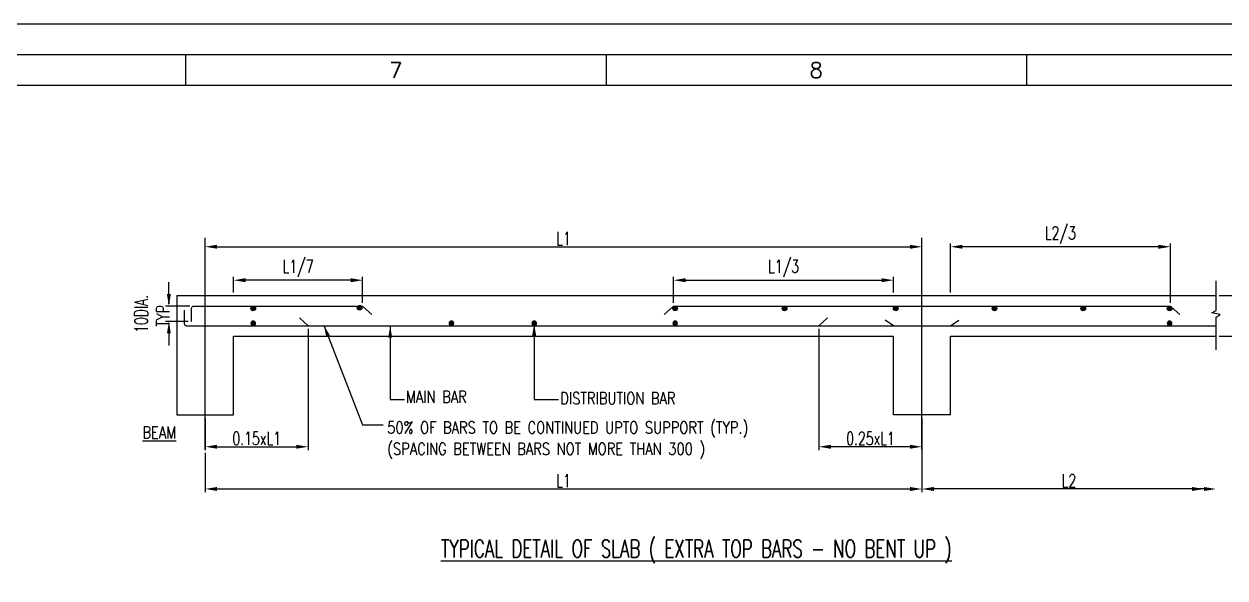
# Model space of a CAD drawing. Extents: x 489124 to 794428, y -356295 to -29813.
# Drawn here: x 567192 to 594790, y -190999 to -178265 of the extents above; entities that cross this region are included whole.
import ezdxf
from ezdxf.enums import TextEntityAlignment as Align

# ---------------------------------------------------------------- set-up
doc = ezdxf.new("R2010")
doc.units = 0
doc.header["$LTSCALE"] = 500
doc.header["$MEASUREMENT"] = 0
doc.linetypes.add('CENTER2', pattern=[1.125, 0.75, -0.125, 0.125, -0.125])
doc.layers.get('DEFPOINTS').update_dxf_attribs({"color": 4})
for name, color, linetype in [('BEAM', 4, 'Continuous'), ('col & circal', 8, 'CENTER2'), ('CUTOUT2', 9, 'Continuous'), ('DIM', 5, 'Continuous'), ('DIST.', 2, 'Continuous'), ('PNA', 10, 'Continuous'), ('STEEL', 6, 'Continuous'), ('TXT', 4, 'Continuous')]:
    doc.layers.add(name, color=color, linetype=linetype)
doc.layers.add('HEADING-TXT', color=1, linetype='Continuous', lineweight=25)
doc.styles.add('ROMANS', font='r.shx', dxfattribs={"width": 0.7, "bigfont": 'bigfont.shx'})
doc.styles.add('ROMENT', font='r.shx', dxfattribs={"bigfont": 'bigfont.shx'})
doc.dimstyles.new('Copy of INT2TIMES', dxfattribs={"dimtxt": 300, "dimasz": 275, "dimexe": 75, "dimexo": 75, "dimgap": 40, "dimtad": 1, "dimdec": 0, "dimlfac": 0.5, "dimrnd": 5, "dimzin": 0, "dimdsep": 46, "dimtxsty": 'ROMANS', "dimcen": -1, "dimclrd": 5, "dimclre": 5, "dimclrt": 4, "dimadec": 0, "dimazin": 0, "dimtfac": 1, "dimtdec": 0, "dimtix": 1, "dimtofl": 0, "dimtmove": 2, "dimatfit": 3, "dimfxl": 0, "dimtolj": 1, "dimtzin": 0, "dimarcsym": 0})

# ---------------------------------------------------------------- blocks, each defined once
blk = doc.blocks.new('A1')
at = {"flags": 128}
blk.add_lwpolyline([(0, 0), (82779, 0), (82779, 58231), (0, 58231)], close=True, dxfattribs=at)
at = {"layer": 'PNA'}
for p, q in [((41389, 57739), (41389, 57247)), ((48124, 57739), (48124, 57247)), ((54858, 57739), (54858, 57247))]:
    blk.add_line(p, q, dxfattribs=at)
at = {"layer": 'PNA', "color": 1}
for points in [[(984, 492), (82287, 492), (82287, 57739), (984, 57739)], [(1969, 984), (81794, 984), (81794, 57247), (1969, 57247)]]:
    blk.add_lwpolyline(points, close=True, dxfattribs=at)
at = {"layer": 'PNA', "style": 'ROMANS'}
for s, p in [('7', (44757, 57493)), ('8', (51491, 57493))]:
    blk.add_text(s, height=246, dxfattribs=at).set_placement(p, align=Align.MIDDLE)
blk = doc.blocks.new('A$C7CAC1C9F')
at = {"layer": 'DIST.'}
h = blk.add_hatch(color=2, dxfattribs=at)
edge = h.paths.add_edge_path()
edge.add_ellipse((22, 22), major_axis=(-15.9, 15.9), ratio=1, start_angle=225, end_angle=225)
at = {"layer": 'DIST.', "color": 2}
blk.add_ellipse((22, 22), major_axis=(-15.9, 15.9), ratio=1, start_param=3.926991, end_param=10.210176, dxfattribs=at)
blk = doc.blocks.new('*D698')
at = {"layer": 'DEFPOINTS', "color": 0, "ltscale": 2}
for p in [(572008, -184154), (572008, -184508), (574973, -184749)]:
    blk.add_point(p, dxfattribs=at)
at = {"layer": 'DIM', "color": 5, "lineweight": -2, "ltscale": 2}
for p, q in [((572008, -184433), (572008, -184079)), ((574973, -184674), (574973, -184079)), ((574698, -184154), (572283, -184154))]:
    blk.add_line(p, q, dxfattribs=at)
at = {"layer": 'DIM', "color": 5, "ltscale": 2}
for points in [[(572283, -184108), (572283, -184200), (572008, -184154)], [(574698, -184108), (574698, -184200), (574973, -184154)]]:
    blk.add_solid(points, dxfattribs=at)
at = {"layer": 'DIM', "color": 4, "ltscale": 2, "insert": (573491, -183885), "char_height": 300, "attachment_point": 5, "style": 'ROMANS'}
blk.add_mtext('\\A1;L1/7', dxfattribs=at)
blk = doc.blocks.new('*D699')
at = {"layer": 'DEFPOINTS', "color": 0, "ltscale": 2}
for p in [(587173, -184154), (587173, -184508), (582118, -184749)]:
    blk.add_point(p, dxfattribs=at)
at = {"layer": 'DIM', "color": 5, "lineweight": -2, "ltscale": 2}
for p, q in [((582118, -184674), (582118, -184079)), ((587173, -184433), (587173, -184079)), ((582393, -184154), (586898, -184154))]:
    blk.add_line(p, q, dxfattribs=at)
at = {"layer": 'DIM', "color": 5, "ltscale": 2}
for points in [[(582393, -184108), (582393, -184200), (582118, -184154)], [(586898, -184108), (586898, -184200), (587173, -184154)]]:
    blk.add_solid(points, dxfattribs=at)
at = {"layer": 'DIM', "color": 4, "ltscale": 2, "insert": (584646, -183885), "char_height": 300, "attachment_point": 5, "style": 'ROMANS'}
blk.add_mtext('\\A1;L1/3', dxfattribs=at)
blk = doc.blocks.new('*D700')
at = {"layer": 'DEFPOINTS', "color": 0, "ltscale": 2}
for p in [(588482, -183385), (588482, -184508), (593537, -184749)]:
    blk.add_point(p, dxfattribs=at)
at = {"layer": 'DIM', "color": 5, "lineweight": -2, "ltscale": 2}
for p, q in [((588482, -184433), (588482, -183310)), ((593262, -183385), (588757, -183385)), ((593537, -184674), (593537, -183310))]:
    blk.add_line(p, q, dxfattribs=at)
at = {"layer": 'DIM', "color": 5, "ltscale": 2}
for points in [[(588757, -183339), (588757, -183431), (588482, -183385)], [(593262, -183339), (593262, -183431), (593537, -183385)]]:
    blk.add_solid(points, dxfattribs=at)
at = {"layer": 'DIM', "color": 4, "ltscale": 2, "insert": (591009, -183117), "char_height": 300, "attachment_point": 5, "style": 'ROMANS'}
blk.add_mtext('\\A1;L2/3', dxfattribs=at)
blk = doc.blocks.new('*D701')
at = {"layer": 'DEFPOINTS', "color": 0, "ltscale": 2}
for p in [(594584, -184508), (595348, -184508), (594584, -185442)]:
    blk.add_point(p, dxfattribs=at)
at = {"layer": 'DIM', "color": 5, "lineweight": -2, "ltscale": 2}
for p, q in [((595348, -184233), (595348, -183958)), ((594659, -184508), (595423, -184508)), ((594659, -185442), (595423, -185442)), ((595348, -185717), (595348, -185992))]:
    blk.add_line(p, q, dxfattribs=at)
at = {"layer": 'DIM', "color": 5, "ltscale": 2}
for points in [[(595302, -184233), (595394, -184233), (595348, -184508)], [(595302, -185717), (595394, -185717), (595348, -185442)]]:
    blk.add_solid(points, dxfattribs=at)
at = {"layer": 'DIM', "color": 4, "ltscale": 2, "insert": (595348, -184975), "char_height": 300, "attachment_point": 5, "rotation": 90, "style": 'ROMANS'}
blk.add_mtext('\\A1;THK.', dxfattribs=at)
blk = doc.blocks.new('*D702')
at = {"layer": 'DEFPOINTS', "color": 0, "ltscale": 2}
for p in [(571074, -184749), (570521, -185104), (571041, -185104)]:
    blk.add_point(p, dxfattribs=at)
at = {"layer": 'DIM', "color": 5, "lineweight": -2, "ltscale": 2}
for p, q in [((570521, -184474), (570521, -184199)), ((570999, -184749), (570446, -184749)), ((570966, -185104), (570446, -185104)), ((570521, -185379), (570521, -185654))]:
    blk.add_line(p, q, dxfattribs=at)
at = {"layer": 'DIM', "color": 5, "ltscale": 2}
for points in [[(570475, -184474), (570566, -184474), (570521, -184749)], [(570475, -185379), (570566, -185379), (570521, -185104)]]:
    blk.add_solid(points, dxfattribs=at)
at = {"layer": 'DIM', "color": 4, "ltscale": 2, "insert": (570134, -184926), "char_height": 300, "attachment_point": 5, "rotation": 90, "style": 'ROMANS'}
blk.add_mtext('\\A1;10DIA.\\PTYP.', dxfattribs=at)
blk = doc.blocks.new('*D703')
at = {"layer": 'DEFPOINTS', "color": 0, "ltscale": 2}
for p in [(587827, -183385), (571354, -184508), (587827, -184508)]:
    blk.add_point(p, dxfattribs=at)
at = {"layer": 'DIM', "color": 5, "lineweight": -2, "ltscale": 2}
for p, q in [((571354, -184433), (571354, -183310)), ((571629, -183385), (587552, -183385)), ((587827, -184433), (587827, -183310))]:
    blk.add_line(p, q, dxfattribs=at)
at = {"layer": 'DIM', "color": 5, "ltscale": 2}
for points in [[(571629, -183339), (571629, -183431), (571354, -183385)], [(587552, -183339), (587552, -183431), (587827, -183385)]]:
    blk.add_solid(points, dxfattribs=at)
at = {"layer": 'DIM', "color": 4, "ltscale": 2, "insert": (579591, -183195), "char_height": 300, "attachment_point": 5, "style": 'ROMANS'}
blk.add_mtext('\\A1;L1', dxfattribs=at)
blk = doc.blocks.new('*D733')
at = {"layer": 'DEFPOINTS', "color": 0, "ltscale": 2}
for p in [(573723, -185200), (571354, -187248), (573723, -187982)]:
    blk.add_point(p, dxfattribs=at)
at = {"layer": 'DIM', "color": 5, "lineweight": -2, "ltscale": 2}
for p, q in [((573723, -185275), (573723, -188057)), ((571354, -187323), (571354, -188057)), ((571629, -187982), (573448, -187982))]:
    blk.add_line(p, q, dxfattribs=at)
at = {"layer": 'DIM', "color": 5, "ltscale": 2}
for points in [[(571629, -187937), (571629, -188028), (571354, -187982)], [(573448, -187937), (573448, -188028), (573723, -187982)]]:
    blk.add_solid(points, dxfattribs=at)
at = {"layer": 'DIM', "color": 4, "ltscale": 2, "insert": (572539, -187792), "char_height": 300, "attachment_point": 5, "style": 'ROMANS'}
blk.add_mtext('\\A1;0.15xL1', dxfattribs=at)
blk = doc.blocks.new('*D734')
at = {"layer": 'DEFPOINTS', "color": 0, "ltscale": 2}
for p in [(585458, -185200), (587827, -187248), (585458, -187982)]:
    blk.add_point(p, dxfattribs=at)
at = {"layer": 'DIM', "color": 5, "lineweight": -2, "ltscale": 2}
for p, q in [((585458, -185275), (585458, -188057)), ((587827, -187323), (587827, -188057)), ((587552, -187982), (585733, -187982))]:
    blk.add_line(p, q, dxfattribs=at)
at = {"layer": 'DIM', "color": 5, "ltscale": 2}
for points in [[(585733, -187937), (585733, -188028), (585458, -187982)], [(587552, -187937), (587552, -188028), (587827, -187982)]]:
    blk.add_solid(points, dxfattribs=at)
at = {"layer": 'DIM', "color": 4, "ltscale": 2, "insert": (586643, -187792), "char_height": 300, "attachment_point": 5, "style": 'ROMANS'}
blk.add_mtext('\\A1;0.25xL1', dxfattribs=at)
blk = doc.blocks.new('*D735')
at = {"layer": 'DEFPOINTS', "color": 0, "ltscale": 2}
for p in [(587827, -187248), (571354, -188045), (587827, -188953)]:
    blk.add_point(p, dxfattribs=at)
at = {"layer": 'DIM', "color": 5, "lineweight": -2, "ltscale": 2}
for p, q in [((587827, -187323), (587827, -189028)), ((571354, -188120), (571354, -189028)), ((571629, -188953), (587552, -188953))]:
    blk.add_line(p, q, dxfattribs=at)
at = {"layer": 'DIM', "color": 5, "ltscale": 2}
for points in [[(571629, -188907), (571629, -188999), (571354, -188953)], [(587552, -188907), (587552, -188999), (587827, -188953)]]:
    blk.add_solid(points, dxfattribs=at)
at = {"layer": 'DIM', "color": 4, "ltscale": 2, "insert": (579591, -188763), "char_height": 300, "attachment_point": 5, "style": 'ROMANS'}
blk.add_mtext('\\A1;L1', dxfattribs=at)
blk = doc.blocks.new('*D736')
at = {"layer": 'DEFPOINTS', "color": 0, "ltscale": 2}
for p in [(587827, -187248), (587827, -188953), (594584, -188953)]:
    blk.add_point(p, dxfattribs=at)
at = {"layer": 'DIM', "color": 5, "lineweight": -2, "ltscale": 2}
for p, q in [((587827, -187323), (587827, -189028)), ((594309, -188953), (588102, -188953))]:
    blk.add_line(p, q, dxfattribs=at)
at = {"layer": 'DIM', "color": 5, "ltscale": 2}
for points in [[(588102, -188907), (588102, -188999), (587827, -188953)], [(594309, -188907), (594309, -188999), (594584, -188953)]]:
    blk.add_solid(points, dxfattribs=at)
at = {"layer": 'DIM', "color": 4, "ltscale": 2, "insert": (591206, -188763), "char_height": 300, "attachment_point": 5, "style": 'ROMANS'}
blk.add_mtext('\\A1;L2', dxfattribs=at)

msp = doc.modelspace()

# ---------------------------------------------------------------- linework, layer by layer
at = {"layer": 'BEAM'}
for p, q in [((570699.716, -184507.996), (594584.239, -184507.996)), ((570699.716, -184507.996), (570699.716, -187248.188)), ((572008.479, -185441.632), (587173.022, -185441.632)), ((572008.479, -187248.188), (572008.479, -185441.632)), ((587173.022, -187248.188), (587173.022, -185441.632)), ((588481.786, -185441.632), (594584.239, -185441.632)), ((588481.786, -187248.188), (588481.786, -185441.632)), ((570699.716, -187248.188), (572008.479, -187248.188)), ((588481.786, -187248.188), (587173.022, -187248.188))]:
    msp.add_line(p, q, dxfattribs=at)
at = {"layer": 'col & circal', "linetype": 'CENTER2', "ltscale": 50}
for p, q in [((571354.098, -188045.413), (571354.098, -183183.383)), ((587827.404, -188045.413), (587827.404, -183183.383))]:
    msp.add_line(p, q, dxfattribs=at)
at = {"layer": 'CUTOUT2', "linetype": 'Continuous', "elevation": 0}
msp.add_lwpolyline([(594584.234, -185757.761), (594584.25, -185001.405), (594681.316, -184945.358), (594488.034, -184907.472), (594584.25, -184849.525), (594584.228, -184166.467)], dxfattribs=at)
at = {"layer": 'STEEL', "linetype": 'ByBlock', "ltscale": 6}
for p, q in [((573523.03, -185017.109), (573723.126, -185200.387)), ((585658.472, -185017.109), (585458.375, -185200.387)), ((587173.022, -185200.387), (586983.06, -185069.598)), ((588481.786, -185200.387), (588671.747, -185069.598))]:
    msp.add_line(p, q, dxfattribs=at)
at = {"layer": 'STEEL', "linetype": 'ByBlock', "ltscale": 6, "elevation": 0}
for points in [[(570875.515, -184845.425), (570875.515, -185149.276, 0.414213562), (570926.626, -185200.387), (594584.239, -185200.387)], [(571041.339, -185103.594), (571041.339, -184800.351, -0.414213562), (571092.45, -184749.24), (574953.27, -184749.24, -0.187542815), (574987.792, -184762.661), (575187.888, -184945.939)], [(581903.426, -184945.939), (582103.522, -184762.661, -0.187542815), (582138.044, -184749.24), (593516.763, -184749.24, -0.187542815), (593551.285, -184762.661), (593751.382, -184945.939)]]:
    msp.add_lwpolyline(points, format="xyb", dxfattribs=at)

# ---------------------------------------------------------------- block references
at = {"xscale": 1.434849416022188, "yscale": 1.434849416022188, "zscale": 1.434849416022188}
msp.add_blockref('A1', (511515.5, -261818), dxfattribs=at)
at = {"layer": 'DIST.', "yscale": 2.386602669954299, "rotation": 90}
for p, xscale, zscale in [((572510.645, -184856.663), 2.386602669954299, 2.386602669954299), ((574956.065, -184840.906), 2.386602669954299, 2.386602669954299), ((582207.794, -184856.663), 2.386602669954299, 2.386602669954299), ((584721.941, -184856.663), 2.386602669954299, 2.386602669954299), ((587276.277, -184856.663), 2.386602669954299, 2.386602669954299), ((589546.552, -184856.663), 2.386602669954299, 2.386602669954299), ((591584.437, -184856.663), 2.386602669954299, 2.386602669954299), ((593568.737, -184856.663), 2.386602669954299, 2.386602669954299), ((572510.645, -185094.097), -2.386602669954299, 2.386602666666667), ((577065.364, -185094.097), -2.386602669954299, 2.386602666666667), ((578968.822, -185094.097), -2.386602669954299, 2.386602666666667), ((582207.794, -185094.097), -2.386602669954299, 2.386602666666667), ((593568.737, -185094.097), -2.386602669954299, 2.386602666666667)]:
    msp.add_blockref('A$C7CAC1C9F', p, dxfattribs=dict(at, xscale=xscale, zscale=zscale))

# ---------------------------------------------------------------- texts
at = {"layer": 'HEADING-TXT', "color": 6, "style": 'ROMANS', "width": 0.7}
msp.add_text('%%UTYPICAL DETAIL OF SLAB ( EXTRA TOP BARS - NO BENT UP )', height=400, dxfattribs=at).set_placement((582641.978, -190325.118), align=Align.MIDDLE_CENTER)
at = {"layer": 'TXT', "style": 'ROMENT', "width": 0.8}
for s, p in [('MAIN BAR', (575970.234, -186970.432)), ('%%UBEAM', (569911.139, -187789.397))]:
    msp.add_text(s, height=275, dxfattribs=at).set_placement(p)
at = {"layer": 'TXT', "linetype": 'ByBlock', "style": 'ROMANS', "width": 0.8}
for s, p in [('DISTRIBUTION BAR', (579513.921, -187006.263)), ('50%%% OF BARS TO BE CONTINUED UPTO SUPPORT (TYP.)', (575537.861, -187679.206)), ('(SPACING BETWEEN BARS NOT MORE THAN 300 )', (575537.861, -188167.24))]:
    msp.add_text(s, height=275, dxfattribs=at).set_placement(p)

# ---------------------------------------------------------------- dimensions: what is measured, and where the dimension line sits
at = {"layer": 'DIM', "ltscale": 2}
for base, p1, p2, text, picture, middle in [((588481.786, -183385.265), (593536.633, -184749.24), (588481.786, -184507.996), 'L2/3', '*D700', (591009.209, -183116.694)), ((587827.404, -183385.265), (571354.098, -184507.996), (587827.404, -184507.996), 'L1', '*D703', (579590.751, -183195.265)), ((572008.479, -184153.715), (574973.139, -184749.24), (572008.479, -184507.996), 'L1/7', '*D698', (573490.809, -183885.144)), ((573723.126, -187982.384), (571354.098, -187248.188), (573723.126, -185200.387), '0.15xL1', '*D733', (572538.612, -187792.384)), ((587827.404, -188952.884), (571354.098, -188045.413), (587827.404, -187248.188), 'L1', '*D735', (579590.751, -188762.884))]:
    dim = msp.add_linear_dim(base=base, p1=p1, p2=p2, text=text, dimstyle='Copy of INT2TIMES', dxfattribs=at)
    dim.commit()
    dim.dimension.update_dxf_attribs({"geometry": picture, "text_midpoint": middle})
for base, p1, p2, text, picture, middle in [((587173.022, -184153.715), (582118.175, -184749.24), (587173.022, -184507.996), 'L1/3', '*D699', (584645.598, -183885.144)), ((585458.375, -187982.384), (587827.404, -187248.188), (585458.375, -185200.387), '0.25xL1', '*D734', (586642.89, -187792.384)), ((587827.404, -188952.884), (594584.186, -188952.884), (587827.404, -187248.188), 'L2', '*D736', (591205.795, -188762.884))]:
    dim = msp.add_linear_dim(base=base, p1=p1, p2=p2, angle=180, text=text, dimstyle='Copy of INT2TIMES', dxfattribs=at)
    dim.commit()
    dim.dimension.update_dxf_attribs({"geometry": picture, "text_midpoint": middle})
for base, p1, p2, text, picture, middle in [((595347.906, -184507.996), (594584.239, -185441.632), (594584.239, -184507.996), 'THK.', '*D701', (595347.906, -184974.814)), ((570520.664, -185103.594), (571074.05, -184749.24), (571041.339, -185103.594), '10DIA.\\PTYP.', '*D702', (570133.738, -184926.417))]:
    dim = msp.add_linear_dim(base=base, p1=p1, p2=p2, angle=90, text=text, dimstyle='Copy of INT2TIMES', dxfattribs=at)
    dim.commit()
    dim.dimension.update_dxf_attribs({"geometry": picture, "text_midpoint": middle, "dimtype": 160})

# ---------------------------------------------------------------- leaders
for points in [[(574080.31, -185184.617), (574967.491, -187481.12), (575441.673, -187481.12)], [(578915.123, -185151.202), (578915.123, -186897.547), (579475.82, -186897.547)], [(575606.201, -185200.387), (575606.201, -186895.715), (575935.04, -186895.715)], [(594309.186, -188952.884), (593487.075, -188952.884)]]:
    msp.add_leader(points, dimstyle='Copy of INT2TIMES', dxfattribs=at)

doc.saveas('drawing.dxf')
